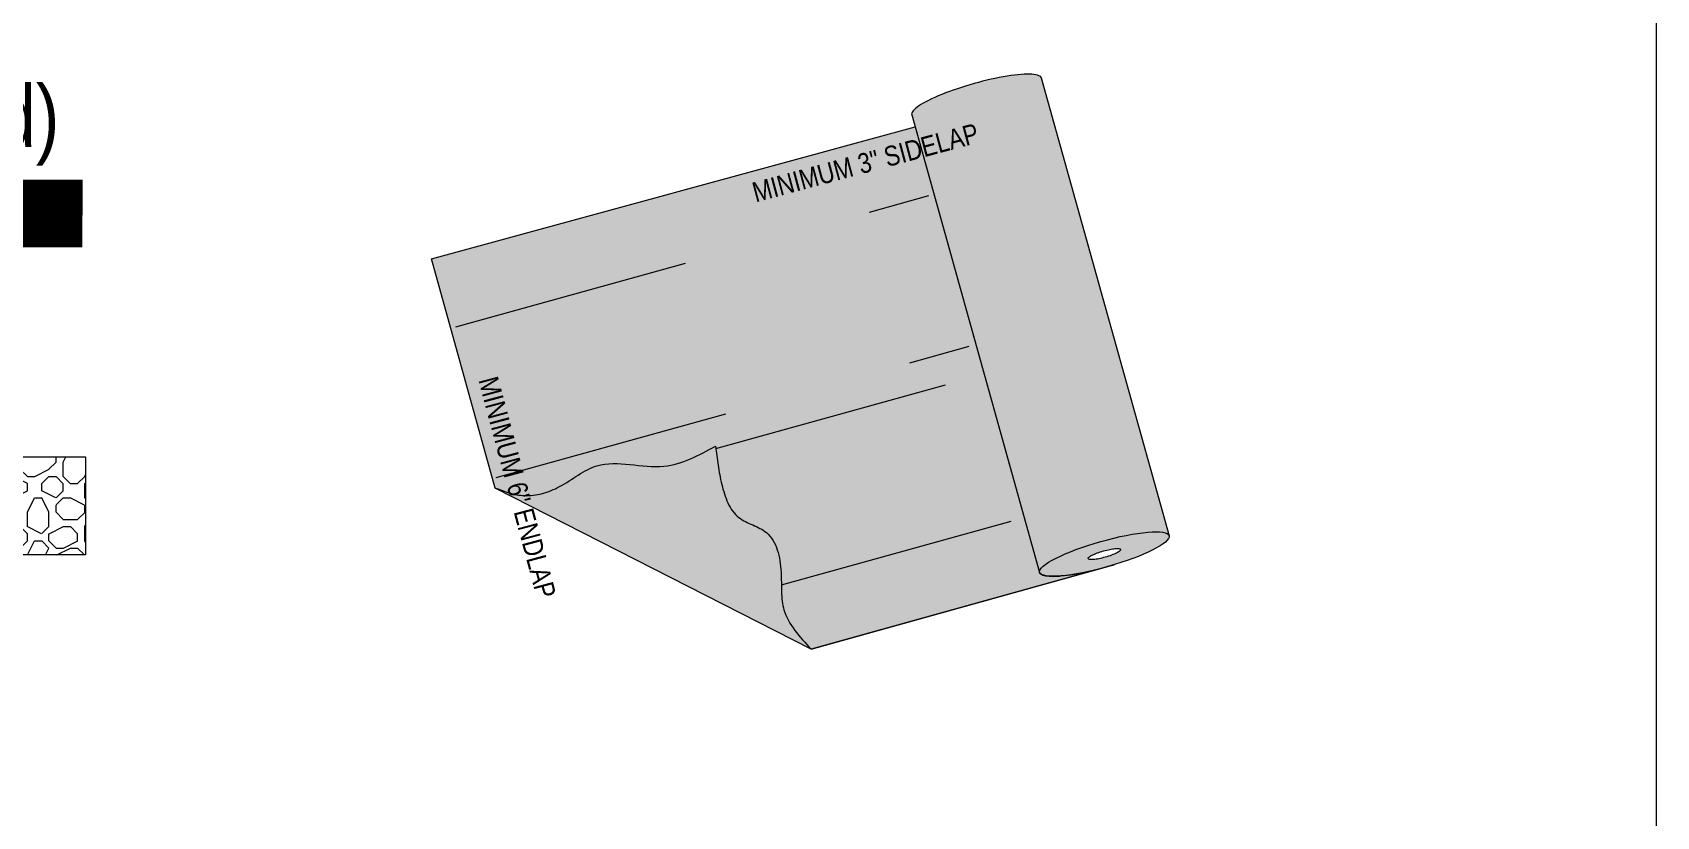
# Model space of a CAD drawing. Header units: inches. Extents: x -441 to 7, y -96 to 2.
# Drawn here: x 6.006 to 6.857, y 0.705 to 1.115 of the extents above; entities that cross this region are included whole.
import ezdxf

# ---------------------------------------------------------------- set-up
doc = ezdxf.new("R2010")
doc.units = ezdxf.units.IN
doc.header["$MEASUREMENT"] = 0
for name, pattern in [('Dashed - Dense', [0.8, 0.5000000000000001, -0.3]), ('DASHED2', [0.18749999999999997, 0.125, -0.06249999999999998]), ('Hidden', [1.4291338582677167, 1.0000000000000002, -0.4291338582677165])]:
    doc.linetypes.add(name, pattern=pattern)
doc.layers.add('Text', color=20, linetype='Continuous', lineweight=0)
doc.layers.add('Vector Picture Geometry', color=6, linetype='Continuous', lineweight=0)
doc.styles.add('GENERATED_STYLE_1', font='ARIALN.TTF')

msp = doc.modelspace()

# ---------------------------------------------------------------- hatches: boundary and pattern name
at = {"layer": 'Vector Picture Geometry'}
h = msp.add_hatch(color=164, dxfattribs=at)
h.dxf.hatch_style = 1
edge = h.paths.add_edge_path(flags=16)
edge.add_line((6.468336820479977, 1.0660406156623874), (6.2149228184039025, 0.9969075923187933))
edge.add_line((6.2149228184039025, 0.9969075923187932), (6.248180815666835, 0.8768358591418174))
edge.add_spline(control_points=[(6.248180815666835, 0.8768358591418174), (6.25326017806031, 0.8749770779967152), (6.264450239142602, 0.8708821005288682), (6.28375339131338, 0.8767842357336532), (6.304070655443886, 0.8945900571864582), (6.335701475480678, 0.8833801209394071), (6.355010592372459, 0.893997335959011), (6.363734393536947, 0.8987941618972844)], knot_values=[0, 0, 0, 0, 0.021159709512174635, 0.046615780403655896, 0.07637798063542711, 0.12329253288986976, 0.1619567764639695, 0.1619567764639695, 0.1619567764639695, 0.1619567764639695], degree=3, periodic=0)
edge.add_spline(control_points=[(6.363734393536947, 0.8987941618972844), (6.363785836203054, 0.8983694463214056), (6.363837278869162, 0.8979447307455267), (6.363888948772145, 0.8975199484695784)], knot_values=[0, 0, 0, 0, 0.001743159223408963, 0.001743159223408963, 0.001743159223408963, 0.001743159223408963], degree=3, periodic=0)
edge.add_spline(control_points=[(6.363888948772145, 0.8975199484695784), (6.36464452448613, 0.8913083019808377), (6.366267304456138, 0.8787446436216747), (6.3729852170603, 0.8595477585992767), (6.394582553053352, 0.8551911319077756), (6.398107083297129, 0.8382505674252281), (6.398223716980283, 0.8282819873472934), (6.398254809748779, 0.8261225094834539)], knot_values=[0.001743159223408963, 0.001743159223408963, 0.001743159223408963, 0.001743159223408963, 0.027233603346175597, 0.05318194717262073, 0.07504579274266629, 0.10457912992252905, 0.11297822792589525, 0.11297822792589525, 0.11297822792589525, 0.11297822792589525], degree=3, periodic=0)
edge.add_line((6.398254809748779, 0.8261225094834537), (6.525543453568444, 0.8613917345926929))
edge.add_line((6.525543453568444, 0.8613917345926929), (6.468336820479977, 1.0660406156623874))
edge = h.paths.add_edge_path()
edge.add_ellipse((6.567546537547669, 0.8422411710980967), major_axis=(-0.033963005634906764, -0.009611713674227154), ratio=0.19350599680489242, start_angle=116.24900028288673, end_angle=359.98620291161023, ccw=False)
edge.add_ellipse((6.567546537547669, 0.8422411710980967), major_axis=(-0.033963005634906764, -0.009611713674227154), ratio=0.19350599680489242, start_angle=90.00000015219752, end_angle=116.24900028288673, ccw=False)
edge.add_ellipse((6.567546537547669, 0.8422411710980967), major_axis=(-0.033963005634906764, -0.009611713674227154), ratio=0.19350599680489242, start_angle=76.86831667401623, end_angle=90.00000015219752, ccw=False)
edge.add_line((6.567872935037181, 0.8352423513835702), (6.413823218924053, 0.7923709220021186))
edge.add_line((6.413823218924053, 0.7923709220021186), (6.248180815666835, 0.8768358591418174))
edge.add_line((6.248180815666835, 0.8768358591418174), (6.2149228184039025, 0.9969075923187932))
edge.add_line((6.2149228184039025, 0.9969075923187932), (6.468336820479977, 1.0660406156623874))
edge.add_line((6.468336820479977, 1.0660406156623874), (6.533581243666915, 0.8326376433078336))
edge = h.paths.add_edge_path(flags=16)
edge.add_ellipse((6.567546537547669, 0.8422411710980967), major_axis=(-0.008490751408726691, -0.0024029284185567885), ratio=0.19350599680489242, start_angle=0, end_angle=360)
edge = h.paths.add_edge_path(flags=17)
edge.add_line((6.468336820479977, 1.0660406156623874), (6.2149228184039025, 0.9969075923187933))
edge.add_line((6.2149228184039025, 0.9969075923187932), (6.248180815666835, 0.8768358591418174))
edge.add_spline(control_points=[(6.248180815666835, 0.8768358591418174), (6.25326017806031, 0.8749770779967152), (6.264450239142602, 0.8708821005288682), (6.28375339131338, 0.8767842357336532), (6.304070655443886, 0.8945900571864582), (6.335701475480678, 0.8833801209394071), (6.355010592372459, 0.893997335959011), (6.363734393536947, 0.8987941618972844)], knot_values=[0, 0, 0, 0, 0.021159709512174635, 0.046615780403655896, 0.07637798063542711, 0.12329253288986976, 0.1619567764639695, 0.1619567764639695, 0.1619567764639695, 0.1619567764639695], degree=3, periodic=0)
edge.add_spline(control_points=[(6.363734393536947, 0.8987941618972844), (6.363785836203054, 0.8983694463214056), (6.363837278869162, 0.8979447307455267), (6.363888948772145, 0.8975199484695784)], knot_values=[0, 0, 0, 0, 0.001743159223408963, 0.001743159223408963, 0.001743159223408963, 0.001743159223408963], degree=3, periodic=0)
edge.add_spline(control_points=[(6.363888948772145, 0.8975199484695784), (6.364201848124419, 0.8949475786502344), (6.364523080696668, 0.8923727628090932), (6.364903110278873, 0.8897806884810291)], knot_values=[0.001743159223408963, 0.001743159223408963, 0.001743159223408963, 0.001743159223408963, 0.012299273332917877, 0.012299273332917877, 0.012299273332917877, 0.012299273332917877], degree=3, periodic=0)
edge.add_spline(control_points=[(6.364903110278873, 0.8897806884810291), (6.364933607303817, 0.8895726768968235), (6.364964482976512, 0.8893645541694277), (6.364995763376508, 0.8891563126438)], knot_values=[0.012299273332917877, 0.012299273332917877, 0.012299273332917877, 0.012299273332917877, 0.013146391795223655, 0.013146391795223655, 0.013146391795223655, 0.013146391795223655], degree=3, periodic=0)
edge.add_spline(control_points=[(6.364995763376508, 0.8891563126438), (6.365269067748117, 0.8873368563929045), (6.365573268746146, 0.885508331160041), (6.365925761309911, 0.8836656310676673)], knot_values=[0.013146391795223655, 0.013146391795223655, 0.013146391795223655, 0.013146391795223655, 0.020547869367212746, 0.020547869367212746, 0.020547869367212746, 0.020547869367212746], degree=3, periodic=0)
edge.add_spline(control_points=[(6.365925761309911, 0.8836656310676673), (6.36595074240156, 0.8835350392066735), (6.365975966039251, 0.8834043761519625), (6.3660014384146475, 0.8832736400861168)], knot_values=[0.020547869367212746, 0.020547869367212746, 0.020547869367212746, 0.020547869367212746, 0.021072410899624697, 0.021072410899624697, 0.021072410899624697, 0.021072410899624697], degree=3, periodic=0)
edge.add_spline(control_points=[(6.3660014384146475, 0.8832736400861168), (6.366300633420553, 0.8817380322998689), (6.366732093957115, 0.879738404343517), (6.367237781351133, 0.8777169888294352), (6.367357034780978, 0.8772580326007782)], knot_values=[0.021072410899624697, 0.021072410899624697, 0.021072410899624697, 0.021072410899624697, 0.027233603346175597, 0.029043068722626415, 0.029043068722626415, 0.029043068722626415, 0.029043068722626415], degree=3, periodic=0)
edge.add_spline(control_points=[(6.367357034780978, 0.8772580326007782), (6.367407131230854, 0.8770652324630046), (6.3674580137499674, 0.8768724212182432), (6.367509728969513, 0.8766796774400365)], knot_values=[0.029043068722626415, 0.029043068722626415, 0.029043068722626415, 0.029043068722626415, 0.029803196055241944, 0.029803196055241944, 0.029803196055241944, 0.029803196055241944], degree=3, periodic=0)
edge.add_spline(control_points=[(6.367509728969513, 0.8766796774400365), (6.367700067571513, 0.8759702812195371), (6.3679016860876825, 0.8752617989134736), (6.368116909406101, 0.8745581479572142)], knot_values=[0.029803196055241944, 0.029803196055241944, 0.029803196055241944, 0.029803196055241944, 0.032600855527691736, 0.032600855527691736, 0.032600855527691736, 0.032600855527691736], degree=3, periodic=0)
edge.add_spline(control_points=[(6.368116909406101, 0.8745581479572142), (6.3681637722503295, 0.8744049346093435), (6.368211280111132, 0.874251950320348), (6.368259456988993, 0.8740992355310331)], knot_values=[0.032600855527691736, 0.032600855527691736, 0.032600855527691736, 0.032600855527691736, 0.03321001944648255, 0.03321001944648255, 0.03321001944648255, 0.03321001944648255], degree=3, periodic=0)
edge.add_spline(control_points=[(6.368259456988993, 0.8740992355310331), (6.368476841611433, 0.8734101529609288), (6.368707847501516, 0.872726557436687), (6.368954679567448, 0.8720521642276458)], knot_values=[0.03321001944648255, 0.03321001944648255, 0.03321001944648255, 0.03321001944648255, 0.03595870043971586, 0.03595870043971586, 0.03595870043971586, 0.03595870043971586], degree=3, periodic=0)
edge.add_spline(control_points=[(6.368954679567448, 0.8720521642276458), (6.369199250374549, 0.8713839492175136), (6.369459358714653, 0.8707247686878203), (6.369737149451116, 0.8700782367323581)], knot_values=[0.03595870043971586, 0.03595870043971586, 0.03595870043971586, 0.03595870043971586, 0.038682200429216274, 0.038682200429216274, 0.038682200429216274, 0.038682200429216274], degree=3, periodic=0)
edge.add_spline(control_points=[(6.369737149451116, 0.8700782367323581), (6.3697964673367435, 0.8699401799019684), (6.3698565914857355, 0.8698026998080022), (6.3699175427815975, 0.8696658316391522)], knot_values=[0.038682200429216274, 0.038682200429216274, 0.038682200429216274, 0.038682200429216274, 0.039263761437825985, 0.039263761437825985, 0.039263761437825985, 0.039263761437825985], degree=3, periodic=0)
edge.add_spline(control_points=[(6.3699175427815975, 0.8696658316391522), (6.370136422824494, 0.8691743291986304), (6.370365969542654, 0.8686907179884863), (6.370607150039685, 0.8682166275778678)], knot_values=[0.039263761437825985, 0.039263761437825985, 0.039263761437825985, 0.039263761437825985, 0.04135218460769853, 0.04135218460769853, 0.04135218460769853, 0.04135218460769853], degree=3, periodic=0)
edge.add_spline(control_points=[(6.370607150039685, 0.8682166275778678), (6.37066812095771, 0.8680967765620625), (6.370729835377323, 0.8679775340097375), (6.370792308923333, 0.8678589262486849)], knot_values=[0.04135218460769853, 0.04135218460769853, 0.04135218460769853, 0.04135218460769853, 0.04188014221395758, 0.04188014221395758, 0.04188014221395758, 0.04188014221395758], degree=3, periodic=0)
edge.add_spline(control_points=[(6.370792308923333, 0.8678589262486849), (6.371031200688587, 0.8674053836019078), (6.371281192483456, 0.8669611229428973), (6.3715431579423205, 0.8665276163451903)], knot_values=[0.04188014221395758, 0.04188014221395758, 0.04188014221395758, 0.04188014221395758, 0.043898992312833215, 0.043898992312833215, 0.043898992312833215, 0.043898992312833215], degree=3, periodic=0)
edge.add_spline(control_points=[(6.3715431579423205, 0.8665276163451903), (6.371613138517449, 0.8664118108448731), (6.371683973557068, 0.8662967727757694), (6.3717556797156165, 0.8661825302006102)], knot_values=[0.043898992312833215, 0.043898992312833215, 0.043898992312833215, 0.043898992312833215, 0.04443830116534463, 0.04443830116534463, 0.04443830116534463, 0.04443830116534463], degree=3, periodic=0)
edge.add_spline(control_points=[(6.3717556797156165, 0.8661825302006102), (6.371949681541542, 0.8658734456166977), (6.372150059776575, 0.8655701838827354), (6.372357144241656, 0.8652733007468578)], knot_values=[0.04443830116534463, 0.04443830116534463, 0.04443830116534463, 0.04443830116534463, 0.04589740738775348, 0.04589740738775348, 0.04589740738775348, 0.04589740738775348], degree=3, periodic=0)
edge.add_spline(control_points=[(6.372357144241656, 0.8652733007468578), (6.372424945012789, 0.8651760993196959), (6.372493464657752, 0.8650795816458786), (6.3725627147520365, 0.8649837672301098)], knot_values=[0.04589740738775348, 0.04589740738775348, 0.04589740738775348, 0.04589740738775348, 0.046375128046354935, 0.046375128046354935, 0.046375128046354935, 0.046375128046354935], degree=3, periodic=0)
edge.add_spline(control_points=[(6.3725627147520365, 0.8649837672301098), (6.372732084506703, 0.8647494272734663), (6.37290582365398, 0.8645192940570054), (6.373084101544191, 0.8642936529359464)], knot_values=[0.046375128046354935, 0.046375128046354935, 0.046375128046354935, 0.046375128046354935, 0.04754352256742933, 0.04754352256742933, 0.04754352256742933, 0.04754352256742933], degree=3, periodic=0)
edge.add_spline(control_points=[(6.373084101544191, 0.8642936529359464), (6.373168737933189, 0.8641865311292375), (6.373254397273267, 0.864080421760095), (6.37334109768471, 0.863975355361186)], knot_values=[0.04754352256742933, 0.04754352256742933, 0.04754352256742933, 0.04754352256742933, 0.048098211054433404, 0.048098211054433404, 0.048098211054433404, 0.048098211054433404], degree=3, periodic=0)
edge.add_spline(control_points=[(6.37334109768471, 0.863975355361186), (6.373465426295386, 0.863824689877738), (6.3735918957270075, 0.8636761691200006), (6.373720559413208, 0.8635298831236242)], knot_values=[0.048098211054433404, 0.048098211054433404, 0.048098211054433404, 0.048098211054433404, 0.0488936357565772, 0.0488936357565772, 0.0488936357565772, 0.0488936357565772], degree=3, periodic=0)
edge.add_spline(control_points=[(6.373720559413208, 0.8635298831236242), (6.373799957111129, 0.8634396107888779), (6.373880190394473, 0.8633501894647821), (6.3739612718197955, 0.8632616403091256)], knot_values=[0.0488936357565772, 0.0488936357565772, 0.0488936357565772, 0.0488936357565772, 0.04938448824250314, 0.04938448824250314, 0.04938448824250314, 0.04938448824250314], degree=3, periodic=0)
edge.add_spline(control_points=[(6.3739612718197955, 0.8632616403091256), (6.374169191420565, 0.8630345709770386), (6.374382688227191, 0.862813236843839), (6.374601973974673, 0.8625979946829081)], knot_values=[0.04938448824250314, 0.04938448824250314, 0.04938448824250314, 0.04938448824250314, 0.050643196417709715, 0.050643196417709715, 0.050643196417709715, 0.050643196417709715], degree=3, periodic=0)
edge.add_spline(control_points=[(6.374601973974673, 0.8625979946829081), (6.374686653172408, 0.8625148769531158), (6.3747721956105705, 0.862432667651458), (6.3748586134816305, 0.8623513873222388)], knot_values=[0.050643196417709715, 0.050643196417709715, 0.050643196417709715, 0.050643196417709715, 0.05112925809606235, 0.05112925809606235, 0.05112925809606235, 0.05112925809606235], degree=3, periodic=0)
edge.add_spline(control_points=[(6.3748586134816305, 0.8623513873222388), (6.375000992681923, 0.8622174725644237), (6.375145748223617, 0.8620860794798019), (6.37529293463484, 0.861957299948247)], knot_values=[0.05112925809606235, 0.05112925809606235, 0.05112925809606235, 0.05112925809606235, 0.05193007709575532, 0.05193007709575532, 0.05193007709575532, 0.05193007709575532], degree=3, periodic=0)
edge.add_spline(control_points=[(6.37529293463484, 0.861957299948247), (6.375379480491891, 0.8618815773673614), (6.3754668668123005, 0.8618067584119306), (6.375555104681591, 0.8617328617610608)], knot_values=[0.05193007709575532, 0.05193007709575532, 0.05193007709575532, 0.05193007709575532, 0.05240096001283768, 0.05240096001283768, 0.05240096001283768, 0.05240096001283768], degree=3, periodic=0)
edge.add_spline(control_points=[(6.375555104681591, 0.8617328617610608), (6.375701452405034, 0.8616102997963202), (6.37594139271532, 0.8614166164934052), (6.376187564495799, 0.8612297617094388), (6.376282044398033, 0.8611596439136977)], knot_values=[0.05240096001283768, 0.05240096001283768, 0.05240096001283768, 0.05240096001283768, 0.05318194717262073, 0.05366123356789547, 0.05366123356789547, 0.05366123356789547, 0.05366123356789547], degree=3, periodic=0)
edge.add_spline(control_points=[(6.376282044398033, 0.8611596439136977), (6.376540180168244, 0.8609680697187482), (6.376804735074496, 0.8607835402341568), (6.377074865982219, 0.8606051603537189)], knot_values=[0.05366123356789547, 0.05366123356789547, 0.05366123356789547, 0.05366123356789547, 0.054970728601993174, 0.054970728601993174, 0.054970728601993174, 0.054970728601993174], degree=3, periodic=0)
edge.add_spline(control_points=[(6.377074865982219, 0.8606051603537189), (6.377167721861665, 0.8605438433396347), (6.377261236601106, 0.860483252962404), (6.377355375955138, 0.8604233528657038)], knot_values=[0.054970728601993174, 0.054970728601993174, 0.054970728601993174, 0.054970728601993174, 0.055420859666392985, 0.055420859666392985, 0.055420859666392985, 0.055420859666392985], degree=3, periodic=0)
edge.add_spline(control_points=[(6.377355375955138, 0.8604233528657038), (6.37772664039811, 0.8601871203541908), (6.378107619698102, 0.8599616240258261), (6.378496213277578, 0.8597446338214338)], knot_values=[0.055420859666392985, 0.055420859666392985, 0.055420859666392985, 0.055420859666392985, 0.057196075362376336, 0.057196075362376336, 0.057196075362376336, 0.057196075362376336], degree=3, periodic=0)
edge.add_spline(control_points=[(6.378496213277578, 0.8597446338214338), (6.37925015044311, 0.8593236361820283), (6.380032749700085, 0.8589346577643555), (6.380828669919833, 0.858561411797686)], knot_values=[0.057196075362376336, 0.057196075362376336, 0.057196075362376336, 0.057196075362376336, 0.06064029359120555, 0.06064029359120555, 0.06064029359120555, 0.06064029359120555], degree=3, periodic=0)
edge.add_spline(control_points=[(6.380828669919833, 0.858561411797686), (6.380832862367232, 0.858559445753799), (6.380837055184231, 0.8585574801464207), (6.380841248368589, 0.8585555149731705)], knot_values=[0.06064029359120555, 0.06064029359120555, 0.06064029359120555, 0.06064029359120555, 0.06065843574088188, 0.06065843574088188, 0.06065843574088188, 0.06065843574088188], degree=3, periodic=0)
edge.add_spline(control_points=[(6.380841248368589, 0.8585555149731705), (6.3820376660177205, 0.8579948031703952), (6.383263990259336, 0.8574694337295825), (6.384468141434856, 0.8569241167514476)], knot_values=[0.06065843574088188, 0.06065843574088188, 0.06065843574088188, 0.06065843574088188, 0.06583483301248531, 0.06583483301248531, 0.06583483301248531, 0.06583483301248531], degree=3, periodic=0)
edge.add_spline(control_points=[(6.38447780004399, 0.8569197420682808), (6.385737658196448, 0.8563490289973804), (6.3869730870067345, 0.8557563138762996), (6.388124421598645, 0.8550782540279513)], knot_values=[0.06584867381749311, 0.06584867381749311, 0.06584867381749311, 0.06584867381749311, 0.07126507891444245, 0.07126507891444245, 0.07126507891444245, 0.07126507891444245], degree=3, periodic=0)
edge.add_spline(control_points=[(6.388124421598645, 0.8550782540279513), (6.388449735256464, 0.8548866658215025), (6.38876833512625, 0.8546882639907689), (6.3890788752826495, 0.8544816196462499)], knot_values=[0.07126507891444245, 0.07126507891444245, 0.07126507891444245, 0.07126507891444245, 0.07279550331643606, 0.07279550331643606, 0.07279550331643606, 0.07279550331643606], degree=3, periodic=0)
edge.add_spline(control_points=[(6.390076557821113, 0.8537647987947243), (6.389814800655825, 0.8539685578282584), (6.389545324391413, 0.8541643758552084), (6.389269107654958, 0.8543532918261769)], knot_values=[0.07310970183907584, 0.07310970183907584, 0.07310970183907584, 0.07310970183907584, 0.07448588835987585, 0.07448588835987585, 0.07448588835987585, 0.07448588835987585], degree=3, periodic=0)
edge.add_spline(control_points=[(6.390825392545078, 0.8531402029224779), (6.390683640368745, 0.8532668842989861), (6.390437268960559, 0.8534784323557422), (6.390183054274797, 0.8536818990030286), (6.390076557821113, 0.8537647987947243)], knot_values=[0.07448588835987585, 0.07448588835987585, 0.07448588835987585, 0.07448588835987585, 0.07527874624576908, 0.07583865062855952, 0.07583865062855952, 0.07583865062855952, 0.07583865062855952], degree=3, periodic=0)
edge.add_spline(control_points=[(6.391485588129179, 0.8525118797290965), (6.39132007050472, 0.8526794781269313), (6.39115059534848, 0.8528431378425487), (6.390977071984476, 0.8530026991086233)], knot_values=[0.0761233499577695, 0.0761233499577695, 0.0761233499577695, 0.0761233499577695, 0.07710706129768337, 0.07710706129768337, 0.07710706129768337, 0.07710706129768337], degree=3, periodic=0)
edge.add_spline(control_points=[(6.392344733786515, 0.851565561612752), (6.392115974900885, 0.8518393196688877), (6.391878567629541, 0.8521047569629825), (6.391632199862674, 0.8523613235704959)], knot_values=[0.077399586135879, 0.077399586135879, 0.077399586135879, 0.077399586135879, 0.07888485835136026, 0.07888485835136026, 0.07888485835136026, 0.07888485835136026], degree=3, periodic=0)
edge.add_spline(control_points=[(6.392917719471062, 0.8508387639455558), (6.392769753507118, 0.8510376294908716), (6.3926177842490395, 0.8512327462997535), (6.39246170862569, 0.8514239327651381)], knot_values=[0.07913967007269097, 0.07913967007269097, 0.07913967007269097, 0.07913967007269097, 0.08016630476408333, 0.08016630476408333, 0.08016630476408333, 0.08016630476408333], degree=3, periodic=0)
edge.add_spline(control_points=[(6.393643494864611, 0.8497845467248684), (6.3934473525373, 0.8500923912869618), (6.393243078296562, 0.8503929308096736), (6.393030352850203, 0.8506856027133991)], knot_values=[0.08042860935734053, 0.08042860935734053, 0.08042860935734053, 0.08042860935734053, 0.08192518848711455, 0.08192518848711455, 0.08192518848711455, 0.08192518848711455], degree=3, periodic=0)
edge.add_spline(control_points=[(6.394362104900575, 0.848558945290851), (6.394162056922125, 0.8489298073856142), (6.39395200166988, 0.849292140493823), (6.393731467943369, 0.8496451143797916)], knot_values=[0.0821503368532476, 0.0821503368532476, 0.0821503368532476, 0.0821503368532476, 0.08385421613509175, 0.08385421613509175, 0.08385421613509175, 0.08385421613509175], degree=3, periodic=0)
edge.add_spline(control_points=[(6.394952235798351, 0.8473795939289944), (6.394790818629856, 0.8477275756312128), (6.394621730729043, 0.8480693776300394), (6.394444631239694, 0.8484043993509545)], knot_values=[0.08409014882726291, 0.08409014882726291, 0.08409014882726291, 0.08409014882726291, 0.08561968818830437, 0.08561968818830437, 0.08561968818830437, 0.08561968818830437], degree=3, periodic=0)
edge.add_spline(control_points=[(6.395694171477324, 0.8455984896874752), (6.395484774293112, 0.846159630015745), (6.39525875263826, 0.8467086433170605), (6.395014886541015, 0.8472433800517831)], knot_values=[0.08581880398545677, 0.08581880398545677, 0.08581880398545677, 0.08581880398545677, 0.08815846807537019, 0.08815846807537019, 0.08815846807537019, 0.08815846807537019], degree=3, periodic=0)
edge.add_spline(control_points=[(6.396149596327365, 0.8442793762882028), (6.396024102125604, 0.8446729586903755), (6.395891350151335, 0.845061696381113), (6.395750956351668, 0.8454449126751432)], knot_values=[0.08837149663838154, 0.08837149663838154, 0.08837149663838154, 0.08837149663838154, 0.08996309664201481, 0.08996309664201481, 0.08996309664201481, 0.08996309664201481], degree=3, periodic=0)
edge.add_spline(control_points=[(6.3961910188225675, 0.8441484516132625), (6.396372067478148, 0.8435717350597328), (6.396537707709355, 0.8429848324633242), (6.396689138053997, 0.8423898555979585)], knot_values=[0.09013933888018072, 0.09013933888018072, 0.09013933888018072, 0.09013933888018072, 0.09246521991512252, 0.09246521991512252, 0.09246521991512252, 0.09246521991512252], degree=3, periodic=0)
edge.add_spline(control_points=[(6.396689138053997, 0.8423898555979585), (6.396948008018742, 0.8413727434694448), (6.3971653512167315, 0.8403320352142323), (6.3973471553199515, 0.8392782808620609)], knot_values=[0.09246521991512252, 0.09246521991512252, 0.09246521991512252, 0.09246521991512252, 0.09644131032775495, 0.09644131032775495, 0.09644131032775495, 0.09644131032775495], degree=3, periodic=0)
edge.add_spline(control_points=[(6.397868735520775, 0.8353412163213616), (6.397745078315522, 0.8366222368855002), (6.397581054127536, 0.837903200753119), (6.397366384860812, 0.8391659983452717)], knot_values=[0.09658247262904, 0.09658247262904, 0.09658247262904, 0.09658247262904, 0.10134321274377722, 0.10134321274377722, 0.10134321274377722, 0.10134321274377722], degree=3, periodic=0)
edge.add_spline(control_points=[(6.39818382916459, 0.8299582934712999), (6.3981579764603405, 0.8308767149211946), (6.398089527477863, 0.8326392353183526), (6.397956149388691, 0.8344255881312652), (6.397875201066279, 0.8352738519787153)], knot_values=[0.10142666296382269, 0.10142666296382269, 0.10142666296382269, 0.10142666296382269, 0.10491384869871834, 0.1080663156574247, 0.1080663156574247, 0.1080663156574247, 0.1080663156574247], degree=3, periodic=0)
edge.add_spline(control_points=[(6.398186237962195, 0.829871686980554), (6.398220976496719, 0.828607540826066), (6.398237032133944, 0.8273572134859432), (6.398254809748779, 0.8261225094834542)], knot_values=[0.10817595599909931, 0.10817595599909931, 0.10817595599909931, 0.10817595599909931, 0.11297822792589525, 0.11297822792589525, 0.11297822792589525, 0.11297822792589525], degree=3, periodic=0)
edge.add_line((6.398254809748779, 0.8261225094834537), (6.525543453568444, 0.8613917345926927))
edge.add_line((6.525543453568444, 0.8613917345926927), (6.468336820479977, 1.0660406156623872))
edge = h.paths.add_edge_path()
edge.add_ellipse((6.500551055067851, 1.0819083178240891), major_axis=(-0.033963005634906764, -0.009611713674227154), ratio=0.19350599680489233, start_angle=180.36412624336407, end_angle=360)
edge.add_line((6.466588049432805, 1.0722966041490363), (6.533581243666964, 0.8326376433081076))
edge.add_ellipse((6.567546537547669, 0.8422411710980967), major_axis=(-0.033963005634906764, -0.009611713674227154), ratio=0.19350599680489242, start_angle=180.00000018289347, end_angle=359.98620291161023, ccw=False)
edge.add_line((6.601509543151893, 0.8518528848807374), (6.53443470608366, 1.0917305801841781))
h.paths.add_polyline_path([(6.277756219613679, 0.9771865440896484), (6.429514010510207, 1.0192210851157124), (6.4261557249422125, 1.0313455424443299), (6.274397934045686, 0.989311001418266)], flags=8)
at = {"layer": 'Vector Picture Geometry', "true_color": 0x216123}
h = msp.add_hatch(dxfattribs=at)
h.set_pattern_fill('AGGREGAT', color=99, scale=0.075, pattern_type=2)
h.set_pattern_definition([(0, (-0.6869687871387473, -0.47843047692332163), (0.075, 0.075), [0.0075, -0.01125, 0.00375, -0.01125, 0.00375, -0.0375]), (0, (-0.6494687871387477, -0.4709304769233218), (0.075, 0.075), [0.00375, -0.07125]), (0, (-0.6719687871387467, -0.46718047692332165), (0.075, 0.075), [0.00375, -0.0075, 0.00375, -0.06]), (0, (-0.6344687871387471, -0.4634304769233215), (0.075, 0.075), [0.0075, -0.0675]), (0, (-0.6269687871387468, -0.4596804769233216), (0.075, 0.075), [0.00375, -0.07125]), (0, (-0.6494687871387477, -0.45218047692332153), (0.075, 0.075), [0.0075, -0.0675]), (0, (-0.6869687871387473, -0.4484304769233216), (0.075, 0.075), [0.00375, -0.0075, 0.00375, -0.01875, 0.01125, -0.03]), (0, (-0.6344687871387471, -0.44093047692332155), (0.075, 0.075), [0.0075, -0.0675]), (0, (-0.679468787138747, -0.4371804769233216), (0.075, 0.075), [0.0075, -0.00375, 0.00375, -0.03, 0.00375, -0.02625]), (0, (-0.6832187871387472, -0.4334304769233217), (0.075, 0.075), [0.00375, -0.07125]), (0, (-0.656968787138748, -0.42968047692332156), (0.075, 0.075), [0.00375, -0.00375, 0.00375, -0.06375]), (0, (-0.6682187871387466, -0.42593047692332164), (0.075, 0.075), [0.00375, -0.07125]), (0, (-0.6194687871387465, -0.4221804769233217), (0.075, 0.075), [0.00375, -0.07125]), (0, (-0.6532187871387478, -0.4184304769233216), (0.075, 0.075), [0.00375, -0.03, 0.00375, -0.0375]), (0, (-0.6532187871387478, -0.41468047692332166), (0.075, 0.075), [0.0075, -0.0675]), (0, (-0.6382187871387472, -0.41093047692332174), (0.075, 0.075), [0.0075, -0.0675]), (0, (-0.6832187871387472, -0.4071804769233216), (0.075, 0.075), [0.00375, -0.045, 0.0075, -0.01875]), (90, (-0.6869687871387473, -0.4446804769233217), (-0.07499999999999998, 0.075), [0.015, -0.015, 0.0075, -0.0375]), (90, (-0.6832187871387472, -0.4446804769233217), (-0.07499999999999998, 0.075), [0.00375, -0.02625, 0.0075, -0.0375]), (90, (-0.679468787138747, -0.4634304769233215), (-0.07499999999999998, 0.075), [0.01125, -0.06375]), (90, (-0.6757187871387469, -0.4634304769233215), (-0.07499999999999998, 0.075), [0.0075, -0.0675]), (90, (-0.6719687871387467, -0.4746804769233215), (-0.07499999999999998, 0.075), [0.00375, -0.045, 0.00375, -0.00375, 0.0075, -0.01125]), (90, (-0.6644687871387482, -0.4746804769233215), (-0.07499999999999998, 0.075), [0.00375, -0.02625, 0.00375, -0.04125]), (90, (-0.6607187871387481, -0.4446804769233217), (-0.07499999999999998, 0.075), [0.0075, -0.01125, 0.00375, -0.00375, 0.0075, -0.04125]), (90, (-0.656968787138748, -0.4596804769233216), (-0.07499999999999998, 0.075), [0.0075, -0.04125, 0.00375, -0.0225]), (90, (-0.6532187871387478, -0.4746804769233215), (-0.07499999999999998, 0.075), [0.00375, -0.00375, 0.0075, -0.06]), (90, (-0.6457187871387475, -0.42593047692332164), (-0.07499999999999998, 0.075), [0.00375, -0.07125]), (90, (-0.6419687871387474, -0.42593047692332164), (-0.07499999999999998, 0.075), [0.0075, -0.0075, 0.00375, -0.00375, 0.0075, -0.045]), (90, (-0.6382187871387472, -0.4596804769233216), (-0.07499999999999998, 0.075), [0.00375, -0.00375, 0.00375, -0.0075, 0.00375, -0.0525]), (90, (-0.6269687871387468, -0.4334304769233217), (-0.07499999999999998, 0.075), [0.015, -0.06]), (90, (-0.6232187871387467, -0.44093047692332155), (-0.07499999999999998, 0.075), [0.015, -0.01125, 0.0075, -0.04125]), (90, (-0.6194687871387465, -0.4709304769233218), (-0.07499999999999998, 0.075), [0.00375, -0.01125, 0.0075, -0.0525]), (90, (-0.6157187871387482, -0.4634304769233215), (-0.07499999999999998, 0.075), [0.01125, -0.06375]), (45, (-0.656968787138748, -0.47843047692332163), (0, 0.07499999987414764), [0.005303250000000001, -0.10076276715]), (45, (-0.6157187871387482, -0.4746804769233215), (0, 0.07499999987414764), [0.005303250000000001, -0.09015626715000001, 0.005303250000000001, -0.005303250000000001]), (45, (-0.6644687871387482, -0.4709304769233218), (0, 0.07499999987414764), [0.005303250000000001, -0.042426000000000005, 0.005303250000000001, -0.05303351715000001]), (45, (-0.6457187871387475, -0.4709304769233218), (0, 0.07499999987414764), [0.005303250000000001, -0.08485301715, 0.005303250000000001, -0.010606500000000001]), (45, (-0.6419687871387474, -0.4709304769233218), (0, 0.07499999987414764), [0.010606500000000001, -0.042426000000000005, 0.010606500000000001, -0.042427017149999996]), (45, (-0.6607187871387481, -0.4634304769233215), (0, 0.07499999987414764), [0.0053025, -0.047729999999999995, 0.0053025, -0.0053025, 0.0053025, -0.03712601715]), (45, (-0.6232187871387467, -0.4596804769233216), (0, 0.07499999987414764), [0.005303250000000001, -0.005303250000000001, 0.005303250000000001, -0.09015626715000001]), (45, (-0.6757187871387469, -0.45593047692332167), (0, 0.07499999987414764), [0.005303250000000001, -0.063639, 0.005303250000000001, -0.031820517150000005]), (45, (-0.6157187871387482, -0.4484304769233216), (0, 0.07499999987414764), [0.0053025, -0.0053025, 0.0053025, -0.021213000000000003, 0.0053025, -0.06364301715]), (45, (-0.6607187871387481, -0.4371804769233216), (0, 0.07499999987414764), [0.005303250000000001, -0.10076276715]), (45, (-0.679468787138747, -0.4334304769233217), (0, 0.07499999987414764), [0.010606574999999998, -0.09545944215]), (45, (-0.6869687871387473, -0.42593047692332164), (0, 0.07499999987414764), [0.005303250000000001, -0.005303250000000001, 0.005303250000000001, -0.09015626715000001]), (45, (-0.6457187871387475, -0.41468047692332166), (0, 0.07499999987414764), [0.005303250000000001, -0.10076276715]), (45, (-0.6232187871387467, -0.4071804769233216), (0, 0.07499999987414764), [0.005303250000000001, -0.10076276715]), (135, (-0.6532187871387478, -0.4709304769233218), (4.163336342344337e-18, 0.07499999987414764), [0.005303250000000001, -0.10076276715]), (135, (-0.6494687871387477, -0.4709304769233218), (4.163336342344337e-18, 0.07499999987414764), [0.005303250000000001, -0.10076276715]), (135, (-0.6719687871387467, -0.46718047692332165), (4.163336342344337e-18, 0.07499999987414764), [0.005303250000000001, -0.021213000000000003, 0.010606500000000001, -0.06894326715]), (135, (-0.6869687871387473, -0.46718047692332165), (4.163336342344337e-18, 0.07499999987414764), [0.005303250000000001, -0.10076276715]), (135, (-0.6382187871387472, -0.45593047692332167), (4.163336342344337e-18, 0.07499999987414764), [0.005303250000000001, -0.042426405, 0.005303250000000001, -0.05303311215]), (135, (-0.6344687871387471, -0.45593047692332167), (4.163336342344337e-18, 0.07499999987414764), [0.0053025, -0.0318225, 0.0053025, -0.031815, 0.0053025, -0.026521017150000003]), (135, (-0.679468787138747, -0.45218047692332153), (4.163336342344337e-18, 0.07499999987414764), [0.005303250000000001, -0.10076276715]), (135, (-0.6194687871387465, -0.4484304769233216), (4.163336342344337e-18, 0.07499999987414764), [0.010605, -0.026516249999999998, 0.0053025, -0.0053025, 0.0053025, -0.053037267150000005]), (135, (-0.6682187871387466, -0.4371804769233216), (4.163336342344337e-18, 0.07499999987414764), [0.005303250000000001, -0.10076276715]), (135, (-0.6382187871387472, -0.4371804769233216), (4.163336342344337e-18, 0.07499999987414764), [0.010606574999999998, -0.09545944215]), (135, (-0.6344687871387471, -0.4371804769233216), (4.163336342344337e-18, 0.07499999987414764), [0.005303250000000001, -0.10076276715]), (135, (-0.656968787138748, -0.42968047692332156), (4.163336342344337e-18, 0.07499999987414764), [0.005303250000000001, -0.10076276715]), (135, (-0.679468787138747, -0.4184304769233216), (4.163336342344337e-18, 0.07499999987414764), [0.005303250000000001, -0.10076276715]), (135, (-0.6194687871387465, -0.4184304769233216), (4.163336342344337e-18, 0.07499999987414764), [0.005303250000000001, -0.10076276715]), (26.565051199999992, (-0.679468787138747, -0.47843047692332163), (0.07500000000000706, 3.000483611570459e-11), [0.008385, -0.15932009827499996]), (26.565051199999992, (-0.6869687871387473, -0.4709304769233218), (0.07500000000000706, 3.000483611570459e-11), [0.008385, -0.15932009827499996]), (26.565051199999992, (-0.6869687871387473, -0.46718047692332165), (0.07500000000000706, 3.000483611570459e-11), [0.008385, -0.15932009827499996]), (26.565051199999992, (-0.6682187871387466, -0.46718047692332165), (0.07500000000000706, 3.000483611570459e-11), [0.008385, -0.15932009827499996]), (26.565051199999992, (-0.6719687871387467, -0.45218047692332153), (0.07500000000000706, 3.000483611570459e-11), [0.008385, -0.15932009827499996]), (26.565051199999992, (-0.6719687871387467, -0.4484304769233216), (0.07500000000000706, 3.000483611570459e-11), [0.008385, -0.15932009827499996]), (26.565051199999992, (-0.656968787138748, -0.4334304769233217), (0.07500000000000706, 3.000483611570459e-11), [0.008385, -0.15932009827499996]), (26.565051199999992, (-0.6532187871387478, -0.42968047692332156), (0.07500000000000706, 3.000483611570459e-11), [0.008385, -0.15932009827499996]), (26.565051199999992, (-0.6832187871387472, -0.4221804769233217), (0.07500000000000706, 3.000483611570459e-11), [0.008385, -0.15932009827499996]), (26.565051199999992, (-0.6607187871387481, -0.4221804769233217), (0.07500000000000706, 3.000483611570459e-11), [0.008385, -0.15932009827499996]), (63.43494882000001, (-0.6232187871387467, -0.47843047692332163), (3.824898731075166e-12, 0.07500000000000705), [0.008384999999999981, -0.15932009827499966]), (63.43494882000001, (-0.6419687871387474, -0.46718047692332165), (3.824898731075166e-12, 0.07500000000000705), [0.008384999999999981, -0.15932009827499966]), (63.43494882000001, (-0.6532187871387478, -0.4596804769233216), (3.824898731075166e-12, 0.07500000000000705), [0.008384999999999981, -0.15932009827499966]), (63.43494882000001, (-0.6419687871387474, -0.4484304769233216), (3.824898731075166e-12, 0.07500000000000705), [0.008384999999999981, -0.15932009827499966]), (63.43494882000001, (-0.6382187871387472, -0.4484304769233216), (3.824898731075166e-12, 0.07500000000000705), [0.008384999999999981, -0.15932009827499966]), (63.43494882000001, (-0.6644687871387482, -0.4371804769233216), (3.824898731075166e-12, 0.07500000000000705), [0.008384999999999981, -0.15932009827499966]), (63.43494882000001, (-0.6719687871387467, -0.4334304769233217), (3.824898731075166e-12, 0.07500000000000705), [0.008384999999999981, -0.15932009827499966]), (63.43494882000001, (-0.6419687871387474, -0.4184304769233216), (3.824898731075166e-12, 0.07500000000000705), [0.008384999999999981, -0.15932009827499966]), (63.43494882000001, (-0.6719687871387467, -0.41093047692332174), (3.824898731075166e-12, 0.07500000000000705), [0.008384999999999981, -0.15932009827499966]), (116.56505120000001, (-0.6832187871387472, -0.4334304769233217), (-3.000486109572265e-11, 0.07500000000000705), [0.008384999999999981, -0.15932009827499966]), (116.56505120000001, (-0.6382187871387472, -0.4334304769233217), (-3.000486109572265e-11, 0.07500000000000705), [0.008384999999999981, -0.15932009827499966]), (116.56505120000001, (-0.6869687871387473, -0.42968047692332156), (-3.000486109572265e-11, 0.07500000000000705), [0.008384999999999981, -0.15932009827499966]), (116.56505120000001, (-0.6269687871387468, -0.4184304769233216), (-3.000486109572265e-11, 0.07500000000000705), [0.008384999999999981, -0.15932009827499966]), (116.56505120000001, (-0.6757187871387469, -0.41468047692332166), (-3.000486109572265e-11, 0.07500000000000705), [0.008384999999999981, -0.15932009827499966]), (116.56505120000001, (-0.6607187871387481, -0.41093047692332174), (-3.000486109572265e-11, 0.07500000000000705), [0.008384999999999981, -0.15932009827499966]), (153.4349488, (-0.656968787138748, -0.47843047692332163), (-0.07500000000000705, 3.0004844442377275e-11), [0.008385, -0.15932009827499996]), (153.4349488, (-0.6719687871387467, -0.4709304769233218), (-0.07500000000000705, 3.0004844442377275e-11), [0.008385, -0.15932009827499996]), (153.4349488, (-0.6194687871387465, -0.46718047692332165), (-0.07500000000000705, 3.0004844442377275e-11), [0.008385, -0.15932009827499996]), (153.4349488, (-0.6269687871387468, -0.4596804769233216), (-0.07500000000000705, 3.0004844442377275e-11), [0.008385, -0.15932009827499996]), (153.4349488, (-0.656968787138748, -0.45218047692332153), (-0.07500000000000705, 3.0004844442377275e-11), [0.008385, -0.15932009827499996]), (153.4349488, (-0.6757187871387469, -0.4484304769233216), (-0.07500000000000705, 3.0004844442377275e-11), [0.008385, -0.15932009827499996]), (153.4349488, (-0.6532187871387478, -0.4484304769233216), (-0.07500000000000705, 3.0004844442377275e-11), [0.008385, -0.15932009827499996]), (153.4349488, (-0.6644687871387482, -0.44093047692332155), (-0.07500000000000705, 3.0004844442377275e-11), [0.008385, -0.15932009827499996]), (153.4349488, (-0.6644687871387482, -0.4221804769233217), (-0.07500000000000705, 3.0004844442377275e-11), [0.008385, -0.15932009827499996]), (153.4349488, (-0.6869687871387473, -0.4071804769233216), (-0.07500000000000705, 3.0004844442377275e-11), [0.008385, -0.15932009827499996]), (153.4349488, (-0.6419687871387474, -0.4071804769233216), (-0.07500000000000705, 3.0004844442377275e-11), [0.008385, -0.15932009827499996]), (153.4349488, (-0.6344687871387471, -0.4071804769233216), (-0.07500000000000705, 3.0004844442377275e-11), [0.008385, -0.15932009827499996])])
h.paths.add_polyline_path([(5.468640852295727, 0.8931015076599493), (6.033518765796336, 0.8931015076599493), (6.033518765796336, 0.8417871836394539), (5.468640852295727, 0.8417871836394539)])

# ---------------------------------------------------------------- linework, layer by layer
at = {"layer": 'Vector Picture Geometry', "linetype": 'Hidden'}
for p, q in [((6.534434706084112, 1.0917305801825612), (6.601509543182201, 0.8518528847723522)), ((6.466588049432631, 1.0722966041496615), (6.533583531912447, 0.8326294574238412)), ((6.413823218924053, 0.7923709220021186), (6.569406461782753, 0.8356691258381809))]:
    msp.add_line(p, q, dxfattribs=at)
at = {"layer": 'Vector Picture Geometry', "linetype": 'DASHED2'}
for p, q in [((6.227545049259323, 0.9612660711958886), (6.475555742358963, 1.029961164821199)), ((6.248683333554474, 0.8823769202215528), (6.496694026654113, 0.9510720138468634)), ((6.3638889487672, 0.8975199484710292), (6.501669332962295, 0.9356829658543593)), ((6.398254809749314, 0.8261225094836021), (6.525543453568882, 0.8613917345928145))]:
    msp.add_line(p, q, dxfattribs=at)
at = {"layer": 'Vector Picture Geometry', "color": 7, "linetype": 'Continuous', "flags": 128}
msp.add_lwpolyline([(0, 0), (6.856957468877498, 0), (6.856957468877498, 2.1134088650677683), (0, 2.1134088650677683)], close=True, dxfattribs=at)
at = {"layer": 'Vector Picture Geometry', "color": 6, "linetype": 'Hidden'}
for points in [[(6.2149228184039025, 0.9969075923187932), (6.468336820479977, 1.0660406156623874), (6.533581243666087, 0.8326376433107935), (6.5337811053214505, 0.8322155529105199)], [(6.5337811053214505, 0.8322155529105199), (6.534226872773764, 0.8317670582976272), (6.5347208292293555, 0.8314689011995436), (6.535310078216395, 0.831224711235954), (6.535982186015447, 0.8310274335178779), (6.536633528929691, 0.8308886691725016), (6.5374740062090515, 0.8307618799164888), (6.538646124761735, 0.8306544396758545), (6.539785832927506, 0.8306060004831176), (6.542343387302545, 0.830636397626496), (6.543950543252275, 0.8307276723327012), (6.544691908140764, 0.8307846083174767), (6.5466073053170835, 0.8309686514754876), (6.549991600616331, 0.8314025078218613), (6.553109396508242, 0.8319024741719224), (6.558811252936558, 0.8330186486197514), (6.572624228387306, 0.8366118691691068), (6.413823218924053, 0.7923709220021186), (6.248180815666835, 0.8768358591418174), (6.2149228184039025, 0.9969075923187932)]]:
    msp.add_lwpolyline(points, dxfattribs=at)
at = {"layer": 'Vector Picture Geometry', "color": 99, "linetype": 'Dashed - Dense', "ltscale": 0.15, "true_color": 0x216123, "const_width": 0.035371037402355324}
msp.add_lwpolyline([(6.03193004987171, 1.0205766460940073), (5.468640852295726, 1.0214407142134925)], dxfattribs=at)
at = {"layer": 'Vector Picture Geometry', "color": 99, "linetype": 'Continuous', "true_color": 0x216123, "flags": 128}
msp.add_lwpolyline([(5.468640852295727, 0.8931015076599493), (6.033518765796336, 0.8931015076599493), (6.033518765796336, 0.8417871836394539), (5.468640852295727, 0.8417871836394539)], close=True, dxfattribs=at)
at = {"layer": 'Vector Picture Geometry', "linetype": 'Hidden'}
msp.add_ellipse((6.500551055067851, 1.0819083178240891), major_axis=(-0.033963005634906764, -0.009611713674227154), ratio=0.19350599680489233, start_param=3.1075478538902117, end_param=6.283185307179586, dxfattribs=at)
for major_axis in [(-0.033963005634906764, -0.009611713674227154), (-0.008490751408726691, -0.0024029284185567885)]:
    msp.add_ellipse((6.567546537547669, 0.8422411710980967), major_axis=major_axis, ratio=0.19350599680489242, dxfattribs=at)
at = {"layer": 'Vector Picture Geometry', "color": 6, "linetype": 'Hidden'}
for points, knots in [([(6.248180815666835, 0.8768358591418174), (6.253260178060309, 0.8749770779967152), (6.2644502391426, 0.8708821005288679), (6.283753391313381, 0.8767842357336534), (6.304070655443884, 0.8945900571864576), (6.335701475480679, 0.8833801209394073), (6.35501059237246, 0.8939973359590112), (6.363734393536947, 0.8987941618972844)], [0, 0, 0, 0, 0.015869782134130976, 0.034961835302741925, 0.05728348547657035, 0.09246939966740234, 0.12146758234797672, 0.12146758234797672, 0.12146758234797672, 0.12146758234797672]), ([(6.363734393536947, 0.8987941618972844), (6.364538089002636, 0.89215877519646), (6.3661075504233615, 0.8792011514656765), (6.372985217060299, 0.8595477585992767), (6.394582553053352, 0.8551911319077757), (6.399170906890854, 0.8331373265275639), (6.397070825572801, 0.8105314178469589), (6.407824998320544, 0.7988733159026485), (6.413823218924053, 0.7923709220021186)], [0, 0, 0, 0, 0.020425202509631767, 0.039886460379465624, 0.056284344556999405, 0.07843434744189662, 0.09827009066898992, 0.1232869874127697, 0.1232869874127697, 0.1232869874127697, 0.1232869874127697])]:
    msp.add_open_spline(points, degree=3, knots=knots, dxfattribs=at)

# ---------------------------------------------------------------- texts
at = {"layer": 'Text', "insert": (5.508002687018505, 1.0878002941855782), "char_height": 0.03240017449557916, "width": 0.5099652825497694, "attachment_point": 1, "style": 'GENERATED_STYLE_1'}
msp.add_mtext('\\pxqc,t3;Non-Granulated (non-exposed)', dxfattribs=at)
at = {"layer": 'Vector Picture Geometry', "color": 254, "char_height": 0.010453628668956765, "attachment_point": 1, "style": 'GENERATED_STYLE_1'}
for s, insert, rotation in [('\\pxqc,t3;MINIMUM 3" SIDELAP', (6.38206434170539, 1.036476450006961), 14.999999999999973), ('\\pxqc,t3;MINIMUM 6" ENDLAP', (6.249454260677636, 0.9361415095032752), 284.99999999999994)]:
    msp.add_mtext(s, dxfattribs=dict(at, insert=insert, rotation=rotation))

doc.saveas('drawing.dxf')
